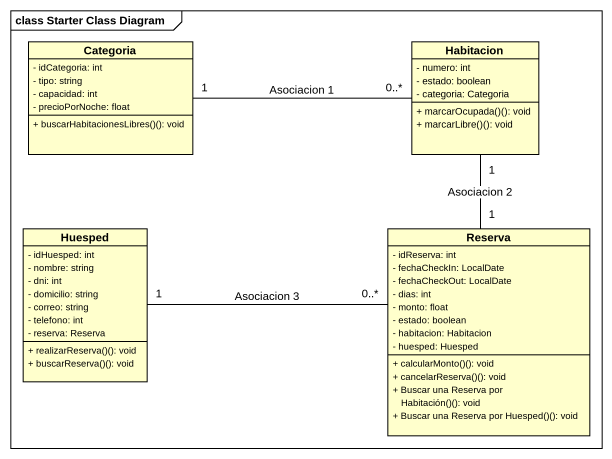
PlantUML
@startuml
mainframe class Starter Class Diagram
hide circle
hide empty members
skinparam classAttributeIconSize 0
class Categoria {
  - idCategoria: int
  - tipo: string
  - capacidad: int
  - precioPorNoche: float
  + buscarHabitacionesLibres()(): void
}
class Habitacion {
  - numero: int
  - estado: boolean
  - categoria: Categoria
  + marcarOcupada()(): void
  + marcarLibre()(): void
}
class Huesped {
  - idHuesped: int
  - nombre: string
  - dni: int
  - domicilio: string
  - correo: string
  - telefono: int
  - reserva: Reserva
  + realizarReserva()(): void
  + buscarReserva()(): void
}
class Reserva {
  - idReserva: int
  - fechaCheckIn: LocalDate
  - fechaCheckOut: LocalDate
  - dias: int
  - monto: float
  - estado: boolean
  - habitacion: Habitacion
  - huesped: Huesped
  + calcularMonto()(): void
  + cancelarReserva()(): void
  + Buscar una Reserva por Habitación()(): void
  + Buscar una Reserva por Huesped()(): void
}
Categoria "1" -right- "0..*" Habitacion : Asociacion 1
Habitacion "1" -- "1" Reserva : Asociacion 2
Huesped "1" -right- "0..*" Reserva : Asociacion 3
@enduml
